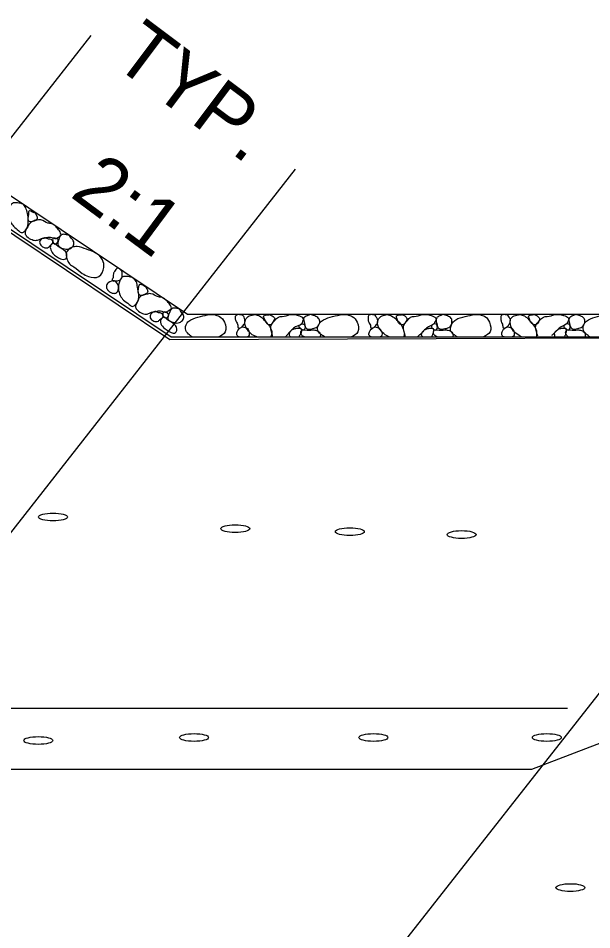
# Model space of a CAD drawing. Extents: x 1.7 to 16.3, y 0.2 to 10.2.
# Drawn here: x 4.708 to 5.611, y 8.288 to 9.722 of the extents above; entities that cross this region are included whole.
import ezdxf

# ---------------------------------------------------------------- set-up
doc = ezdxf.new("R2010")
doc.units = 0
for name, color, linetype in [('SD_P_Dimension Text', 7, 'Continuous'), ('SD_P_Prop Object Lines', 7, 'Continuous'), ('SD_P_Shading', 7, 'Continuous'), ('SD_X_Exist Hidden Lines', 7, 'Continuous')]:
    doc.layers.add(name, color=color, linetype=linetype)

msp = doc.modelspace()

# ---------------------------------------------------------------- linework, layer by layer
at = {"layer": 'SD_P_Prop Object Lines'}
for p, q in [((3.001, 7.375), (4.823, 9.695)), ((3.331, 7.171), (5.145, 9.485)), ((4.463, 7.183), (6.261, 9.473)), ((4.649, 9.475), (4.975, 9.257)), ((4.649, 9.475), (4.975, 9.257)), ((4.623, 9.439), (4.949, 9.221)), ((4.975, 9.257), (6.043, 9.257)), ((4.975, 9.257), (6.043, 9.257)), ((4.949, 9.221), (6.065, 9.221)), ((5.517, 8.541), (6.079, 8.757)), ((4.399, 8.541), (5.517, 8.541))]:
    msp.add_line(p, q, dxfattribs=at)
for centre in [(4.763, 8.9377), (5.0499, 8.9192), (5.2303, 8.9145), (5.4062, 8.91), (4.7399, 8.586), (4.9851, 8.5907), (5.2675, 8.5907), (5.5404, 8.5907), (5.5775, 8.3546)]:
    msp.add_ellipse(centre, major_axis=(-0.0228, 0), ratio=0.269294, dxfattribs=at)
for points in [[(4.716, 9.43), (4.72, 9.424), (4.723, 9.415), (4.724, 9.404), (4.723, 9.394), (4.719, 9.388), (4.714, 9.385), (4.709, 9.388), (4.701, 9.395), (4.696, 9.402), (4.693, 9.413), (4.694, 9.425), (4.699, 9.431), (4.707, 9.432), (4.716, 9.43)], [(4.734, 9.417), (4.737, 9.412), (4.738, 9.407), (4.734, 9.404), (4.727, 9.402), (4.725, 9.403), (4.724, 9.409), (4.725, 9.415), (4.726, 9.42), (4.734, 9.417), (4.734, 9.418)], [(4.768, 9.394), (4.773, 9.388), (4.775, 9.381), (4.773, 9.379), (4.768, 9.376), (4.759, 9.378), (4.751, 9.377), (4.743, 9.375), (4.737, 9.373), (4.73, 9.374), (4.722, 9.379), (4.719, 9.384), (4.722, 9.392), (4.727, 9.4), (4.736, 9.404), (4.744, 9.405), (4.755, 9.4), (4.761, 9.399), (4.768, 9.394)], [(4.788, 9.381), (4.793, 9.375), (4.796, 9.369), (4.794, 9.363), (4.787, 9.359), (4.779, 9.36), (4.771, 9.365), (4.772, 9.374), (4.777, 9.382), (4.783, 9.382), (4.788, 9.381)], [(4.751, 9.377), (4.756, 9.375), (4.76, 9.374), (4.763, 9.371), (4.762, 9.368), (4.759, 9.365), (4.756, 9.362), (4.752, 9.361), (4.748, 9.362), (4.743, 9.367), (4.742, 9.37), (4.745, 9.375), (4.751, 9.377)], [(4.778, 9.359), (4.783, 9.355), (4.785, 9.348), (4.783, 9.344), (4.779, 9.343), (4.775, 9.344), (4.763, 9.352), (4.759, 9.36), (4.76, 9.366), (4.765, 9.368), (4.768, 9.366), (4.778, 9.359)], [(4.768, 9.376), (4.771, 9.374), (4.771, 9.371), (4.769, 9.368), (4.766, 9.367), (4.763, 9.371), (4.763, 9.376), (4.768, 9.376)], [(4.836, 9.349), (4.841, 9.342), (4.843, 9.33), (4.835, 9.316), (4.819, 9.316), (4.809, 9.321), (4.796, 9.331), (4.789, 9.336), (4.785, 9.344), (4.784, 9.353), (4.793, 9.362), (4.801, 9.363), (4.816, 9.359), (4.83, 9.353), (4.836, 9.349)], [(4.862, 9.327), (4.864, 9.329), (4.869, 9.327), (4.872, 9.323), (4.872, 9.319), (4.872, 9.315), (4.869, 9.311), (4.863, 9.309), (4.86, 9.309), (4.857, 9.309), (4.856, 9.311), (4.857, 9.313), (4.858, 9.32), (4.86, 9.324), (4.862, 9.327)], [(4.862, 9.308), (4.866, 9.301), (4.865, 9.293), (4.862, 9.29), (4.856, 9.29), (4.849, 9.295), (4.847, 9.301), (4.85, 9.306), (4.86, 9.309), (4.862, 9.308)], [(4.889, 9.314), (4.894, 9.308), (4.896, 9.299), (4.898, 9.288), (4.897, 9.278), (4.893, 9.272), (4.888, 9.269), (4.883, 9.272), (4.874, 9.279), (4.869, 9.286), (4.866, 9.297), (4.868, 9.309), (4.872, 9.315), (4.881, 9.316), (4.889, 9.314)], [(4.908, 9.301), (4.911, 9.296), (4.912, 9.291), (4.908, 9.288), (4.901, 9.286), (4.899, 9.287), (4.897, 9.293), (4.898, 9.299), (4.9, 9.304), (4.908, 9.301), (4.907, 9.302)], [(4.942, 9.278), (4.947, 9.272), (4.949, 9.265), (4.946, 9.263), (4.941, 9.26), (4.932, 9.262), (4.925, 9.261), (4.916, 9.259), (4.911, 9.257), (4.904, 9.258), (4.896, 9.263), (4.893, 9.268), (4.896, 9.276), (4.9, 9.284), (4.91, 9.288), (4.917, 9.289), (4.929, 9.284), (4.935, 9.283), (4.942, 9.278)], [(4.962, 9.265), (4.966, 9.259), (4.969, 9.253), (4.967, 9.247), (4.96, 9.243), (4.952, 9.244), (4.944, 9.249), (4.946, 9.258), (4.951, 9.266), (4.957, 9.266), (4.962, 9.265)], [(4.925, 9.261), (4.929, 9.259), (4.934, 9.258), (4.936, 9.255), (4.936, 9.252), (4.932, 9.249), (4.929, 9.246), (4.925, 9.245), (4.922, 9.246), (4.916, 9.251), (4.916, 9.254), (4.919, 9.259), (4.925, 9.261)], [(4.951, 9.243), (4.956, 9.239), (4.958, 9.232), (4.956, 9.228), (4.952, 9.227), (4.949, 9.228), (4.937, 9.236), (4.932, 9.244), (4.934, 9.25), (4.938, 9.252), (4.941, 9.25), (4.951, 9.243)], [(4.941, 9.26), (4.944, 9.258), (4.945, 9.255), (4.943, 9.252), (4.94, 9.251), (4.936, 9.255), (4.937, 9.26), (4.941, 9.26)], [(4.982, 9.221), (4.978, 9.224), (4.972, 9.231), (4.974, 9.243), (4.98, 9.248), (4.995, 9.253), (5.01, 9.256), (5.017, 9.256)], [(5.017, 9.256), (5.025, 9.253), (5.033, 9.244), (5.034, 9.229), (5.024, 9.221)], [(5.05, 9.253), (5.052, 9.255), (5.056, 9.256), (5.061, 9.255), (5.064, 9.252), (5.065, 9.248), (5.065, 9.243), (5.061, 9.238), (5.059, 9.236), (5.056, 9.235), (5.054, 9.236), (5.054, 9.238), (5.052, 9.244), (5.05, 9.249), (5.05, 9.253)], [(5.084, 9.221), (5.079, 9.223), (5.071, 9.23), (5.065, 9.241), (5.066, 9.248), (5.072, 9.254), (5.081, 9.256)], [(5.081, 9.256), (5.088, 9.254), (5.095, 9.248), (5.102, 9.24), (5.107, 9.231), (5.107, 9.224), (5.106, 9.221)], [(5.103, 9.256), (5.108, 9.254), (5.112, 9.25), (5.11, 9.246), (5.106, 9.24), (5.103, 9.24), (5.099, 9.243), (5.096, 9.249), (5.095, 9.254), (5.103, 9.256), (5.102, 9.256)], [(5.109, 9.221), (5.107, 9.229), (5.106, 9.238), (5.112, 9.247), (5.118, 9.252), (5.13, 9.254), (5.136, 9.256), (5.144, 9.256)], [(5.144, 9.256), (5.151, 9.254), (5.157, 9.249), (5.156, 9.246), (5.154, 9.241), (5.145, 9.237), (5.139, 9.232), (5.133, 9.226), (5.13, 9.222), (5.129, 9.221)], [(5.168, 9.256), (5.175, 9.254), (5.181, 9.25), (5.183, 9.244), (5.179, 9.237), (5.172, 9.234), (5.162, 9.234), (5.159, 9.242), (5.158, 9.251), (5.163, 9.254), (5.168, 9.256)], [(5.191, 9.221), (5.186, 9.224), (5.18, 9.231), (5.183, 9.243), (5.189, 9.248), (5.203, 9.253), (5.219, 9.256), (5.226, 9.256)], [(5.226, 9.256), (5.234, 9.253), (5.242, 9.244), (5.243, 9.229), (5.233, 9.221)], [(5.259, 9.253), (5.26, 9.255), (5.265, 9.256), (5.27, 9.255), (5.272, 9.252), (5.274, 9.248), (5.274, 9.243), (5.27, 9.238), (5.268, 9.236), (5.265, 9.235), (5.263, 9.236), (5.263, 9.238), (5.26, 9.244), (5.259, 9.249), (5.259, 9.253)], [(5.292, 9.221), (5.288, 9.223), (5.28, 9.23), (5.274, 9.241), (5.275, 9.248), (5.281, 9.254), (5.289, 9.256)], [(5.289, 9.256), (5.296, 9.254), (5.304, 9.248), (5.311, 9.24), (5.315, 9.231), (5.316, 9.224), (5.315, 9.221)], [(5.312, 9.256), (5.317, 9.254), (5.32, 9.25), (5.319, 9.246), (5.314, 9.24), (5.312, 9.24), (5.307, 9.243), (5.305, 9.249), (5.304, 9.254), (5.312, 9.256), (5.311, 9.256)], [(5.318, 9.221), (5.316, 9.229), (5.315, 9.238), (5.321, 9.247), (5.326, 9.252), (5.338, 9.254), (5.344, 9.256), (5.353, 9.256)], [(5.353, 9.256), (5.36, 9.254), (5.366, 9.249), (5.365, 9.246), (5.362, 9.241), (5.354, 9.237), (5.348, 9.232), (5.342, 9.226), (5.338, 9.222), (5.337, 9.221)], [(5.377, 9.256), (5.384, 9.254), (5.39, 9.25), (5.391, 9.244), (5.388, 9.237), (5.38, 9.234), (5.371, 9.234), (5.367, 9.242), (5.367, 9.251), (5.372, 9.254), (5.377, 9.256)], [(5.399, 9.221), (5.395, 9.224), (5.389, 9.231), (5.392, 9.243), (5.397, 9.248), (5.412, 9.253), (5.427, 9.256), (5.435, 9.256)], [(5.435, 9.256), (5.443, 9.253), (5.45, 9.244), (5.451, 9.229), (5.441, 9.221)], [(5.468, 9.253), (5.469, 9.255), (5.474, 9.256), (5.479, 9.255), (5.481, 9.252), (5.483, 9.248), (5.482, 9.243), (5.479, 9.238), (5.476, 9.236), (5.474, 9.235), (5.471, 9.236), (5.471, 9.238), (5.469, 9.244), (5.468, 9.249), (5.468, 9.253)], [(5.5, 9.221), (5.497, 9.223), (5.488, 9.23), (5.483, 9.241), (5.483, 9.248), (5.489, 9.254), (5.498, 9.256)], [(5.498, 9.256), (5.505, 9.254), (5.512, 9.248), (5.519, 9.24), (5.524, 9.231), (5.524, 9.224), (5.524, 9.222)], [(5.521, 9.256), (5.525, 9.254), (5.529, 9.25), (5.528, 9.246), (5.523, 9.24), (5.521, 9.24), (5.516, 9.243), (5.513, 9.249), (5.512, 9.254), (5.521, 9.256), (5.519, 9.256)], [(5.526, 9.222), (5.524, 9.229), (5.523, 9.238), (5.529, 9.247), (5.535, 9.252), (5.547, 9.254), (5.553, 9.256), (5.561, 9.256)], [(5.561, 9.256), (5.569, 9.254), (5.575, 9.249), (5.574, 9.246), (5.571, 9.241), (5.563, 9.237), (5.557, 9.232), (5.551, 9.226), (5.548, 9.223)], [(5.586, 9.256), (5.593, 9.254), (5.599, 9.25), (5.6, 9.244), (5.596, 9.237), (5.589, 9.234), (5.58, 9.234), (5.576, 9.242), (5.576, 9.251), (5.581, 9.254), (5.586, 9.256)], [(5.609, 9.22), (5.604, 9.224), (5.598, 9.231), (5.6, 9.243), (5.606, 9.248), (5.62, 9.253), (5.636, 9.256), (5.643, 9.256)], [(5.056, 9.221), (5.053, 9.223), (5.053, 9.229), (5.059, 9.236), (5.061, 9.237)], [(5.061, 9.237), (5.069, 9.234), (5.072, 9.226), (5.071, 9.222), (5.069, 9.221)], [(5.154, 9.241), (5.157, 9.241), (5.16, 9.238), (5.16, 9.235), (5.157, 9.232), (5.153, 9.234), (5.15, 9.238), (5.154, 9.241)], [(5.264, 9.221), (5.261, 9.223), (5.261, 9.229), (5.268, 9.236), (5.27, 9.237)], [(5.27, 9.237), (5.277, 9.234), (5.281, 9.226), (5.28, 9.222), (5.278, 9.221)], [(5.362, 9.241), (5.366, 9.241), (5.368, 9.238), (5.368, 9.235), (5.366, 9.232), (5.361, 9.234), (5.359, 9.238), (5.362, 9.241)], [(5.473, 9.221), (5.47, 9.223), (5.47, 9.229), (5.476, 9.236), (5.479, 9.237)], [(5.479, 9.237), (5.486, 9.234), (5.489, 9.226), (5.488, 9.222), (5.486, 9.221)], [(5.571, 9.241), (5.575, 9.241), (5.577, 9.238), (5.577, 9.235), (5.575, 9.232), (5.57, 9.234), (5.567, 9.238), (5.571, 9.241)], [(5.137, 9.221), (5.136, 9.222), (5.136, 9.228), (5.139, 9.232)], [(5.139, 9.232), (5.144, 9.234), (5.149, 9.235), (5.153, 9.234), (5.154, 9.231), (5.153, 9.226), (5.151, 9.223), (5.15, 9.221)], [(5.159, 9.221), (5.155, 9.223), (5.153, 9.228), (5.156, 9.232), (5.16, 9.232), (5.172, 9.232)], [(5.172, 9.232), (5.178, 9.231), (5.183, 9.227), (5.184, 9.223), (5.183, 9.221)], [(5.345, 9.221), (5.344, 9.222), (5.344, 9.228), (5.348, 9.232)], [(5.348, 9.232), (5.353, 9.234), (5.358, 9.235), (5.361, 9.234), (5.362, 9.231), (5.361, 9.226), (5.36, 9.223), (5.359, 9.221)], [(5.367, 9.221), (5.364, 9.223), (5.362, 9.228), (5.364, 9.232), (5.368, 9.232), (5.38, 9.232)], [(5.38, 9.232), (5.387, 9.231), (5.392, 9.227), (5.393, 9.223), (5.392, 9.221)], [(5.553, 9.222), (5.553, 9.228), (5.557, 9.232)], [(5.557, 9.232), (5.561, 9.234), (5.566, 9.235), (5.57, 9.234), (5.571, 9.231), (5.57, 9.226), (5.569, 9.223), (5.568, 9.222)], [(5.574, 9.221), (5.572, 9.223), (5.57, 9.228), (5.573, 9.232), (5.577, 9.232), (5.589, 9.232)], [(5.589, 9.232), (5.595, 9.231), (5.6, 9.227), (5.601, 9.223), (5.6, 9.221)]]:
    msp.add_spline(points, degree=3, dxfattribs=at)
at = {"layer": 'SD_P_Shading'}
msp.add_lwpolyline([(2.693, 7.379), (4.307, 9.435), (4.621, 9.435), (4.947, 9.217), (6.065, 9.221), (6.627, 9.439), (6.674, 9.439), (5.065, 7.383), (4.991, 7.383), (4.381, 7.167), (3.313, 7.167), (2.999, 7.371)], close=True, dxfattribs=at)
at = {"layer": 'SD_X_Exist Hidden Lines'}
msp.add_line((4.503, 8.637), (5.573, 8.637), dxfattribs=at)

# ---------------------------------------------------------------- texts
at = {"layer": 'SD_P_Dimension Text'}
for s, rotation, p in [('TYP.', 323.1301, (4.854, 9.652)), ('2:1', 323.427, (4.788, 9.443))]:
    msp.add_text(s, height=0.09, rotation=rotation, dxfattribs=at).set_placement(p)

doc.saveas('drawing.dxf')
